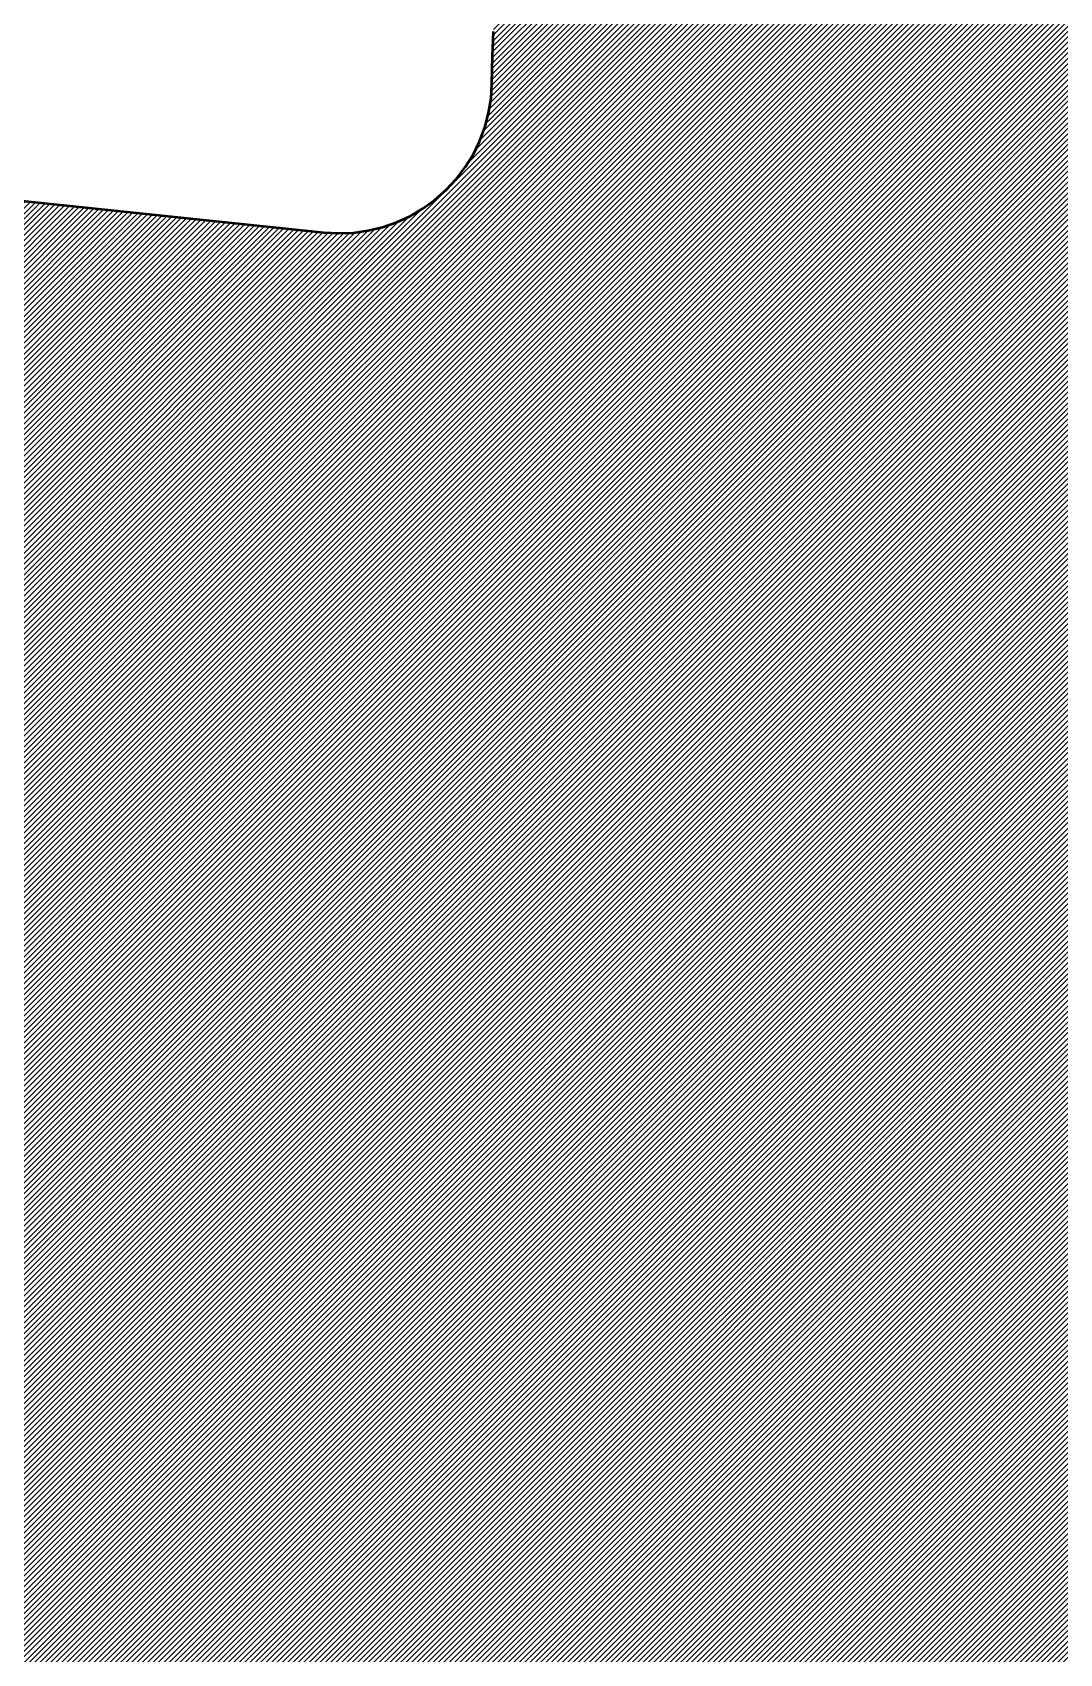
# Model space of a CAD drawing. Header units: metres. Extents: x 729569 to 733474, y 1423763 to 1426173.
# Drawn here: x 731407.4 to 731441.1, y 1424693.9 to 1424747.2 of the extents above; entities that cross this region are included whole.
import ezdxf

# ---------------------------------------------------------------- set-up
doc = ezdxf.new("R2010")
doc.units = ezdxf.units.M
doc.layers.add('PARCEL_BORDER', color=7, linetype='Continuous')
doc.layers.add('PARCEL_L', color=7, linetype='Continuous')

msp = doc.modelspace()

# ---------------------------------------------------------------- hatches: boundary and pattern name
at = {"layer": 'PARCEL_L', "true_color": 0xffffc8}
h = msp.add_hatch(dxfattribs=at)
h.set_pattern_fill('SOLID')
h.paths.add_polyline_path([(731424.911, 1424773.832), (731491.255, 1424734.932), (731491.273, 1424734.765), (731491.562, 1424733.382), (731491.985, 1424732.033), (731492.539, 1424730.733), (731493.217, 1424729.493), (731494.013, 1424728.326), (731494.361, 1424727.91), (731448.244, 1424649.258), (731376.525, 1424691.31), (731406.09, 1424741.734), (731416.954, 1424740.599), (731417.44, 1424740.573), (731417.927, 1424740.593), (731418.41, 1424740.661), (731418.883, 1424740.775), (731419.343, 1424740.936), (731419.786, 1424741.14), (731420.206, 1424741.386), (731420.601, 1424741.672), (731420.966, 1424741.995), (731421.297, 1424742.352), (731421.593, 1424742.739), (731421.849, 1424743.154), (731422.064, 1424743.591), (731422.235, 1424744.048), (731422.36, 1424744.518), (731422.44, 1424744.999), (731422.472, 1424745.485), (731422.488, 1424746.377), (731422.518, 1424747.194), (731422.559, 1424748.021), (731422.603, 1424748.835), (731422.604, 1424748.842), (731422.645, 1424749.608), (731422.647, 1424749.661), (731422.677, 1424750.346), (731422.681, 1424750.47), (731422.691, 1424751.054), (731422.689, 1424751.309), (731422.674, 1424751.774), (731422.645, 1424752.166), (731422.58, 1424752.748), (731422.53, 1424753.086), (731422.439, 1424753.589), (731422.393, 1424753.81), (731422.284, 1424754.286), (731422.278, 1424754.313), (731422.177, 1424754.74), (731422.092, 1424755.16), (731422.023, 1424755.572), (731421.945, 1424756.084), (731421.858, 1424756.66), (731421.851, 1424756.711), (731421.752, 1424757.322), (731421.735, 1424757.422), (731421.618, 1424758.071), (731421.591, 1424758.207), (731421.445, 1424758.899), (731421.407, 1424759.068), (731421.262, 1424759.656), (731421.236, 1424759.754), (731421.027, 1424760.535), (731421.014, 1424760.583), (731420.754, 1424761.512), (731420.747, 1424761.539), (731420.452, 1424762.57), (731420.448, 1424762.586), (731420.133, 1424763.675), (731420.131, 1424763.683), (731419.81, 1424764.787), (731419.743, 1424765.018), (731424.911, 1424773.832)])
h.paths.add_polyline_path([(731450.79, 1424672.373), (731451.03, 1424672.52), (731451.877, 1424673.098), (731452.024, 1424673.205), (731452.942, 1424673.916), (731453.057, 1424674.011), (731453.939, 1424674.767), (731454.068, 1424674.885), (731454.808, 1424675.598), (731454.989, 1424675.789), (731455.407, 1424676.27), (731455.549, 1424676.446), (731455.677, 1424676.633), (731455.854, 1424676.911), (731455.993, 1424677.156), (731456.109, 1424677.413), (731456.201, 1424677.68), (731456.24, 1424677.816), (731456.31, 1424678.113), (731456.349, 1424678.415), (731456.358, 1424678.719), (731456.336, 1424679.023), (731456.329, 1424679.074), (731456.27, 1424679.4), (731456.176, 1424679.717), (731456.047, 1424680.022), (731456.018, 1424680.08), (731455.872, 1424680.344), (731455.7, 1424680.592), (731455.504, 1424680.822), (731455.402, 1424680.93), (731455.177, 1424681.144), (731454.932, 1424681.334), (731454.668, 1424681.497), (731454.417, 1424681.635), (731454.11, 1424681.782), (731453.788, 1424681.893), (731453.307, 1424682.029), (731453.065, 1424682.087), (731452.819, 1424682.125), (731452.064, 1424682.208), (731451.639, 1424682.224), (731450.82, 1424682.198), (731450.401, 1424682.155), (731449.775, 1424682.046), (731449.558, 1424682), (731449.344, 1424681.938), (731448.93, 1424681.8), (731448.721, 1424681.722), (731448.518, 1424681.628), (731448.281, 1424681.508), (731447.979, 1424681.331), (731447.875, 1424681.262), (731447.658, 1424681.104), (731447.575, 1424681.037), (731447.32, 1424680.807), (731447.155, 1424680.641), (731446.88, 1424680.321), (731446.644, 1424680.002), (731446.426, 1424679.665), (731446.137, 1424679.142), (731445.983, 1424678.82), (731445.678, 1424678.07), (731445.573, 1424677.767), (731445.352, 1424676.994), (731445.276, 1424676.656), (731445.159, 1424675.949), (731445.13, 1424675.718), (731445.119, 1424675.485), (731445.115, 1424675.026), (731445.132, 1424674.682), (731445.189, 1424674.343), (731445.245, 1424674.091), (731445.333, 1424673.781), (731445.453, 1424673.482), (731445.605, 1424673.197), (731445.674, 1424673.084), (731445.849, 1424672.826), (731446.049, 1424672.588), (731446.273, 1424672.372), (731446.317, 1424672.333), (731446.577, 1424672.132), (731446.857, 1424671.959), (731447.155, 1424671.819), (731447.204, 1424671.799), (731447.502, 1424671.695), (731447.81, 1424671.624), (731448.123, 1424671.585), (731448.439, 1424671.58), (731448.581, 1424671.585), (731448.885, 1424671.611), (731449.185, 1424671.668), (731449.478, 1424671.755), (731449.787, 1424671.864), (731450.015, 1424671.956), (731450.236, 1424672.066), (731450.79, 1424672.373)])

# ---------------------------------------------------------------- linework, layer by layer
at = {"layer": 'PARCEL_BORDER', "lineweight": 50, "true_color": 0x323232}
msp.add_lwpolyline([(731406.09, 1424741.734), (731416.954, 1424740.599), (731417.44, 1424740.573), (731417.927, 1424740.593), (731418.41, 1424740.661), (731418.883, 1424740.775), (731419.343, 1424740.936), (731419.786, 1424741.14), (731420.206, 1424741.386), (731420.601, 1424741.672), (731420.966, 1424741.995), (731421.297, 1424742.352), (731421.593, 1424742.739), (731421.849, 1424743.154), (731422.064, 1424743.591), (731422.235, 1424744.048), (731422.36, 1424744.518), (731422.44, 1424744.999), (731422.472, 1424745.485), (731422.488, 1424746.377), (731422.518, 1424747.194)], dxfattribs=at)

doc.saveas('drawing.dxf')
